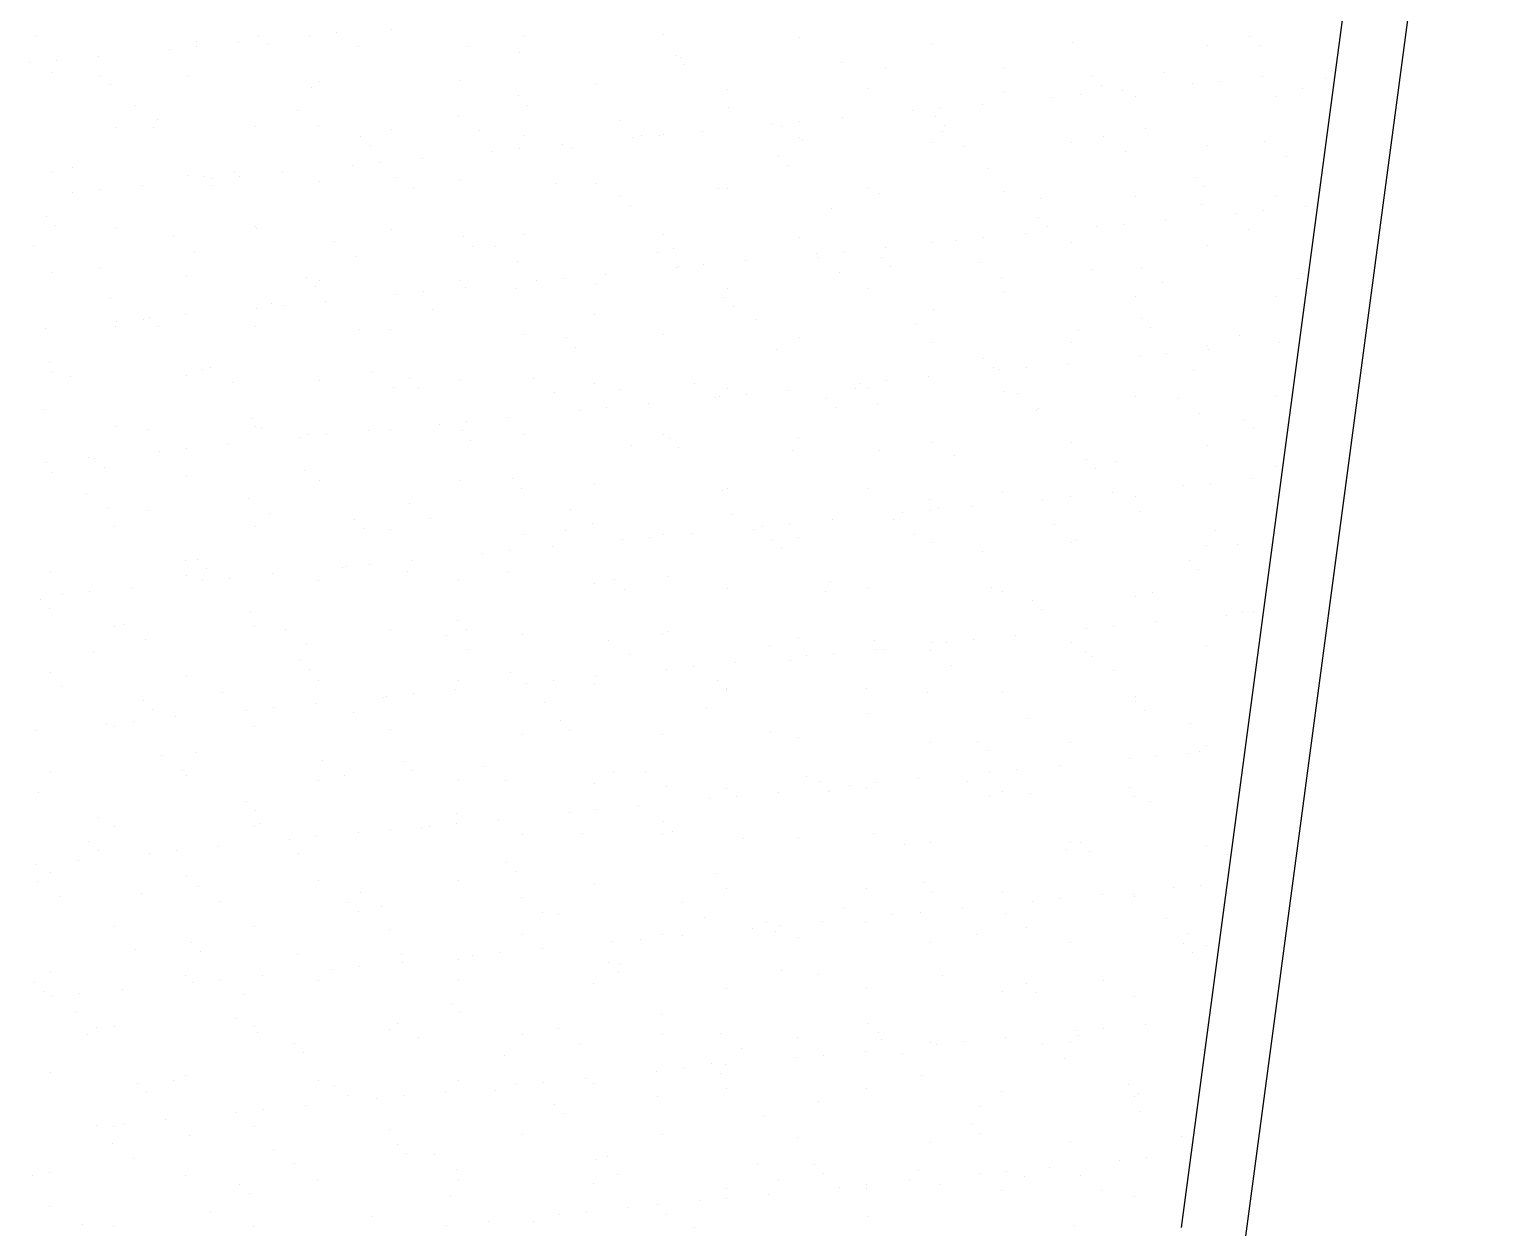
# Model space of a CAD drawing. Extents: x -28 to 149, y -33 to 76.
# Drawn here: x 120.72 to 122.987, y 3.18 to 5.03 of the extents above; entities that cross this region are included whole.
import ezdxf

# ---------------------------------------------------------------- set-up
doc = ezdxf.new("R2010")
doc.units = 0
doc.layers.add('arq-proyección edificios anexos', color=250, linetype='Continuous')

# ---------------------------------------------------------------- blocks, each defined once
blk = doc.blocks.new('Torre Sur')
for p, q in [((47.4166, 4.408), (47.8055, 7.3276)), ((47.5157, 4.3948), (47.9046, 7.3144)), ((46.1969, 6.2566), (46.1969, 6.2566)), ((45.6474, 6.2468), (45.6474, 6.2468)), ((45.8964, 6.2387), (45.8964, 6.2387)), ((45.9611, 6.2373), (45.9611, 6.2373)), ((45.991, 6.2485), (45.991, 6.2485)), ((46.0053, 6.2345), (46.0053, 6.2345)), ((46.0702, 6.2478), (46.0702, 6.2478)), ((46.112, 6.2519), (46.112, 6.2519)), ((46.4013, 6.2486), (46.4013, 6.2486)), ((46.6176, 6.2489), (46.6176, 6.2489)), ((46.8269, 6.2444), (46.8269, 6.2444)), ((47.0314, 6.2364), (47.0314, 6.2364)), ((47.2476, 6.2368), (47.2476, 6.2368)), ((47.5222, 6.2465), (47.5222, 6.2465)), ((45.7449, 6.2163), (45.7449, 6.2163)), ((45.854, 6.2269), (45.854, 6.2269)), ((45.8958, 6.2309), (45.8958, 6.2309)), ((46.1454, 6.2306), (46.1454, 6.2306)), ((46.3154, 6.2303), (46.3154, 6.2303)), ((46.3944, 6.2225), (46.3944, 6.2225)), ((46.6352, 6.2166), (46.6352, 6.2166)), ((46.6434, 6.2144), (46.6434, 6.2144)), ((47.457, 6.2323), (47.457, 6.2323)), ((47.5365, 6.2325), (47.5365, 6.2325)), ((45.6378, 6.2059), (45.6378, 6.2059)), ((45.6723, 6.1901), (45.6723, 6.1901)), ((45.6796, 6.21), (45.6796, 6.21)), ((46.6495, 6.2026), (46.6495, 6.2026)), ((46.8924, 6.2063), (46.8924, 6.2063)), ((46.9596, 6.1984), (46.9596, 6.1984)), ((47.1414, 6.1982), (47.1414, 6.1982)), ((47.3904, 6.1901), (47.3904, 6.1901)), ((47.6504, 6.1946), (47.6504, 6.1946)), ((45.7483, 6.1866), (45.7483, 6.1866)), ((45.7625, 6.1726), (45.7625, 6.1726)), ((45.8817, 6.1855), (45.8817, 6.1855)), ((46.0727, 6.1684), (46.0727, 6.1684)), ((46.0862, 6.1775), (46.0862, 6.1775)), ((46.3024, 6.1779), (46.3024, 6.1779)), ((46.5118, 6.1734), (46.5118, 6.1734)), ((46.9325, 6.1657), (46.9325, 6.1657)), ((47.2795, 6.1846), (47.2795, 6.1846)), ((47.2938, 6.1706), (47.2938, 6.1706)), ((47.4342, 6.1736), (47.4342, 6.1736)), ((47.476, 6.1777), (47.476, 6.1777)), ((47.5413, 6.184), (47.5413, 6.184)), ((47.6039, 6.1664), (47.6039, 6.1664)), ((47.6394, 6.182), (47.6394, 6.182)), ((46.3925, 6.1547), (46.3925, 6.1547)), ((46.7163, 6.1654), (46.7163, 6.1654)), ((47.1418, 6.1612), (47.1418, 6.1612)), ((47.218, 6.1527), (47.218, 6.1527)), ((47.2599, 6.1568), (47.2599, 6.1568)), ((47.3251, 6.1631), (47.3251, 6.1631)), ((47.3463, 6.1532), (47.3463, 6.1532)), ((47.5626, 6.1536), (47.5626, 6.1536)), ((45.8024, 6.1404), (45.8024, 6.1404)), ((46.0514, 6.1323), (46.0514, 6.1323)), ((46.3004, 6.1242), (46.3004, 6.1242)), ((46.4068, 6.1406), (46.4068, 6.1406)), ((46.7169, 6.1364), (46.7169, 6.1364)), ((46.8928, 6.1212), (46.8928, 6.1212)), ((47.0019, 6.1318), (47.0019, 6.1318)), ((47.0367, 6.1227), (47.0367, 6.1227)), ((47.0437, 6.1358), (47.0437, 6.1358)), ((47.109, 6.1421), (47.109, 6.1421)), ((45.771, 6.1065), (45.771, 6.1065)), ((45.8299, 6.1065), (45.8299, 6.1065)), ((45.8354, 6.1178), (45.8354, 6.1178)), ((45.9872, 6.1069), (45.9872, 6.1069)), ((46.0844, 6.1097), (46.0844, 6.1097)), ((46.1966, 6.1024), (46.1966, 6.1024)), ((46.3334, 6.1016), (46.3334, 6.1016)), ((46.5494, 6.1161), (46.5494, 6.1161)), ((46.6766, 6.1002), (46.6766, 6.1002)), ((46.7857, 6.1108), (46.7857, 6.1108)), ((46.7984, 6.108), (46.7984, 6.108)), ((46.8275, 6.1149), (46.8275, 6.1149)), ((47.0474, 6.0999), (47.0474, 6.0999)), ((47.051, 6.1087), (47.051, 6.1087)), ((47.3611, 6.1045), (47.3611, 6.1045)), ((46.1497, 6.0927), (46.1497, 6.0927)), ((46.164, 6.0787), (46.164, 6.0787)), ((46.4011, 6.0944), (46.4011, 6.0944)), ((46.4604, 6.0793), (46.4604, 6.0793)), ((46.5695, 6.0899), (46.5695, 6.0899)), ((46.5824, 6.0935), (46.5824, 6.0935)), ((46.6113, 6.0939), (46.6113, 6.0939)), ((46.6173, 6.0947), (46.6173, 6.0947)), ((46.8267, 6.0902), (46.8267, 6.0902)), ((46.8314, 6.0854), (46.8314, 6.0854)), ((47.0312, 6.0822), (47.0312, 6.0822)), ((47.0804, 6.0773), (47.0804, 6.0773)), ((47.2474, 6.0826), (47.2474, 6.0826)), ((47.2964, 6.0918), (47.2964, 6.0918)), ((47.4568, 6.078), (47.4568, 6.078)), ((47.5454, 6.0837), (47.5454, 6.0837)), ((46.2442, 6.0584), (46.2442, 6.0584)), ((46.3533, 6.0689), (46.3533, 6.0689)), ((46.3951, 6.073), (46.3951, 6.073)), ((46.4741, 6.0745), (46.4741, 6.0745)), ((46.794, 6.0608), (46.794, 6.0608)), ((47.3294, 6.0692), (47.3294, 6.0692)), ((47.5784, 6.0611), (47.5784, 6.0611)), ((45.6721, 6.0358), (45.6721, 6.0358)), ((45.7051, 6.0444), (45.7051, 6.0444)), ((45.8814, 6.0313), (45.8814, 6.0313)), ((45.907, 6.0308), (45.907, 6.0308)), ((45.9541, 6.0363), (45.9541, 6.0363)), ((45.9627, 6.0311), (45.9627, 6.0311)), ((46.028, 6.0374), (46.028, 6.0374)), ((46.1371, 6.048), (46.1371, 6.048)), ((46.1789, 6.052), (46.1789, 6.052)), ((46.8082, 6.0468), (46.8082, 6.0468)), ((47.1184, 6.0426), (47.1184, 6.0426)), ((45.7465, 6.0102), (45.7465, 6.0102)), ((45.8118, 6.0165), (45.8118, 6.0165)), ((45.9209, 6.027), (45.9209, 6.027)), ((45.9212, 6.0168), (45.9212, 6.0168)), ((46.0859, 6.0233), (46.0859, 6.0233)), ((46.2031, 6.0282), (46.2031, 6.0282)), ((46.2314, 6.0126), (46.2314, 6.0126)), ((46.3021, 6.0237), (46.3021, 6.0237)), ((46.4521, 6.0201), (46.4521, 6.0201)), ((46.5115, 6.0192), (46.5115, 6.0192)), ((46.7011, 6.012), (46.7011, 6.012)), ((46.716, 6.0112), (46.716, 6.0112)), ((46.9322, 6.0115), (46.9322, 6.0115)), ((47.4382, 6.0288), (47.4382, 6.0288)), ((47.4525, 6.0148), (47.4525, 6.0148)), ((45.7047, 6.0061), (45.7047, 6.0061)), ((46.5512, 5.9989), (46.5512, 5.9989)), ((46.5655, 5.9849), (46.5655, 5.9849)), ((46.9501, 6.0039), (46.9501, 6.0039)), ((47.1416, 6.007), (47.1416, 6.007)), ((47.1991, 5.9958), (47.1991, 5.9958)), ((47.3461, 5.999), (47.3461, 5.999)), ((47.4481, 5.9877), (47.4481, 5.9877)), ((47.5623, 5.9994), (47.5623, 5.9994)), ((45.6642, 5.9689), (45.6642, 5.9689)), ((46.8756, 5.9806), (46.8756, 5.9806)), ((47.1954, 5.9669), (47.1954, 5.9669)), ((47.3921, 5.9632), (47.3921, 5.9632)), ((47.5012, 5.9738), (47.5012, 5.9738)), ((47.543, 5.9779), (47.543, 5.9779)), ((47.6083, 5.9842), (47.6083, 5.9842)), ((45.6785, 5.9549), (45.6785, 5.9549)), ((45.7708, 5.9523), (45.7708, 5.9523)), ((45.987, 5.9526), (45.987, 5.9526)), ((45.9886, 5.9507), (45.9886, 5.9507)), ((46.1963, 5.9481), (46.1963, 5.9481)), ((46.4008, 5.9401), (46.4008, 5.9401)), ((46.6171, 5.9405), (46.6171, 5.9405)), ((47.1759, 5.9423), (47.1759, 5.9423)), ((47.2097, 5.9529), (47.2097, 5.9529)), ((47.285, 5.9529), (47.285, 5.9529)), ((47.3268, 5.9569), (47.3268, 5.9569)), ((47.5198, 5.9487), (47.5198, 5.9487)), ((45.6441, 5.9234), (45.6441, 5.9234)), ((45.8601, 5.938), (45.8601, 5.938)), ((46.1091, 5.9299), (46.1091, 5.9299)), ((46.3084, 5.937), (46.3084, 5.937)), ((46.3227, 5.9229), (46.3227, 5.9229)), ((46.3581, 5.9218), (46.3581, 5.9218)), ((46.6328, 5.9187), (46.6328, 5.9187)), ((46.8264, 5.936), (46.8264, 5.936)), ((46.9597, 5.9214), (46.9597, 5.9214)), ((47.0309, 5.928), (47.0309, 5.928)), ((47.0688, 5.9319), (47.0688, 5.9319)), ((47.1106, 5.936), (47.1106, 5.936)), ((47.2471, 5.9283), (47.2471, 5.9283)), ((47.4565, 5.9238), (47.4565, 5.9238)), ((45.8931, 5.9153), (45.8931, 5.9153)), ((46.1421, 5.9072), (46.1421, 5.9072)), ((46.3911, 5.8991), (46.3911, 5.8991)), ((46.6071, 5.9137), (46.6071, 5.9137)), ((46.6782, 5.8941), (46.6782, 5.8941)), ((46.7435, 5.9004), (46.7435, 5.9004)), ((46.8526, 5.911), (46.8526, 5.911)), ((46.8561, 5.9056), (46.8561, 5.9056)), ((46.8944, 5.915), (46.8944, 5.915)), ((46.9527, 5.905), (46.9527, 5.905)), ((47.1051, 5.8975), (47.1051, 5.8975)), ((45.6718, 5.8816), (45.6718, 5.8816)), ((45.7459, 5.8888), (45.7459, 5.8888)), ((45.8812, 5.8771), (45.8812, 5.8771)), ((46.0657, 5.875), (46.0657, 5.875)), ((46.462, 5.8731), (46.462, 5.8731)), ((46.5273, 5.8795), (46.5273, 5.8795)), ((46.6364, 5.89), (46.6364, 5.89)), ((46.6401, 5.891), (46.6401, 5.891)), ((46.8891, 5.8829), (46.8891, 5.8829)), ((46.967, 5.891), (46.967, 5.891)), ((47.1381, 5.8748), (47.1381, 5.8748)), ((47.2771, 5.8868), (47.2771, 5.8868)), ((47.3541, 5.8894), (47.3541, 5.8894)), ((47.5969, 5.873), (47.5969, 5.873)), ((47.6031, 5.8813), (47.6031, 5.8813)), ((46.08, 5.861), (46.08, 5.861)), ((46.0857, 5.8691), (46.0857, 5.8691)), ((46.2459, 5.8522), (46.2459, 5.8522)), ((46.3019, 5.8695), (46.3019, 5.8695)), ((46.3111, 5.8585), (46.3111, 5.8585)), ((46.3901, 5.8568), (46.3901, 5.8568)), ((46.4202, 5.8691), (46.4202, 5.8691)), ((46.5113, 5.8649), (46.5113, 5.8649)), ((46.7158, 5.8569), (46.7158, 5.8569)), ((46.932, 5.8573), (46.932, 5.8573)), ((47.1413, 5.8528), (47.1413, 5.8528)), ((47.3871, 5.8667), (47.3871, 5.8667)), ((45.7628, 5.8419), (45.7628, 5.8419)), ((45.9879, 5.8272), (45.9879, 5.8272)), ((46.0118, 5.8338), (46.0118, 5.8338)), ((46.0297, 5.8313), (46.0297, 5.8313)), ((46.095, 5.8376), (46.095, 5.8376)), ((46.204, 5.8482), (46.204, 5.8482)), ((46.2608, 5.8257), (46.2608, 5.8257)), ((46.7099, 5.8431), (46.7099, 5.8431)), ((46.7242, 5.8291), (46.7242, 5.8291)), ((47.3458, 5.8448), (47.3458, 5.8448)), ((47.562, 5.8451), (47.562, 5.8451)), ((45.7717, 5.8063), (45.7717, 5.8063)), ((45.8135, 5.8103), (45.8135, 5.8103)), ((45.8229, 5.8131), (45.8229, 5.8131)), ((45.8788, 5.8166), (45.8788, 5.8166)), ((46.5098, 5.8176), (46.5098, 5.8176)), ((46.7588, 5.8095), (46.7588, 5.8095)), ((47.0343, 5.8249), (47.0343, 5.8249)), ((47.3542, 5.8111), (47.3542, 5.8111)), ((45.6626, 5.7957), (45.6626, 5.7957)), ((45.7705, 5.7981), (45.7705, 5.7981)), ((45.8372, 5.7991), (45.8372, 5.7991)), ((45.9867, 5.7984), (45.9867, 5.7984)), ((46.1473, 5.7949), (46.1473, 5.7949)), ((46.1961, 5.7939), (46.1961, 5.7939)), ((46.4006, 5.7859), (46.4006, 5.7859)), ((46.4672, 5.7812), (46.4672, 5.7812)), ((46.6168, 5.7863), (46.6168, 5.7863)), ((46.8262, 5.7817), (46.8262, 5.7817)), ((47.0078, 5.8014), (47.0078, 5.8014)), ((47.2568, 5.7933), (47.2568, 5.7933)), ((47.3684, 5.7971), (47.3684, 5.7971)), ((47.5058, 5.7853), (47.5058, 5.7853)), ((46.4814, 5.7671), (46.4814, 5.7671)), ((46.7916, 5.7629), (46.7916, 5.7629)), ((47.0307, 5.7737), (47.0307, 5.7737)), ((47.2469, 5.7741), (47.2469, 5.7741)), ((47.4563, 5.7696), (47.4563, 5.7696)), ((47.459, 5.7634), (47.459, 5.7634)), ((47.5681, 5.774), (47.5681, 5.774)), ((45.6688, 5.7436), (45.6688, 5.7436)), ((45.9178, 5.7355), (45.9178, 5.7355)), ((47.1114, 5.7492), (47.1114, 5.7492)), ((47.1257, 5.7352), (47.1257, 5.7352)), ((47.1775, 5.7361), (47.1775, 5.7361)), ((47.2428, 5.7425), (47.2428, 5.7425)), ((47.3519, 5.753), (47.3519, 5.753)), ((47.3937, 5.7571), (47.3937, 5.7571)), ((45.6715, 5.7274), (45.6715, 5.7274)), ((45.7018, 5.721), (45.7018, 5.721)), ((45.8809, 5.7229), (45.8809, 5.7229)), ((45.9046, 5.733), (45.9046, 5.733)), ((45.9508, 5.7129), (45.9508, 5.7129)), ((46.0854, 5.7149), (46.0854, 5.7149)), ((46.1668, 5.7274), (46.1668, 5.7274)), ((46.2244, 5.7192), (46.2244, 5.7192)), ((46.3016, 5.7152), (46.3016, 5.7152)), ((46.4158, 5.7193), (46.4158, 5.7193)), ((46.9614, 5.7152), (46.9614, 5.7152)), ((47.0267, 5.7215), (47.0267, 5.7215)), ((47.1357, 5.7321), (47.1357, 5.7321)), ((47.4358, 5.731), (47.4358, 5.731)), ((46.1998, 5.7048), (46.1998, 5.7048)), ((46.2387, 5.7052), (46.2387, 5.7052)), ((46.4488, 5.6967), (46.4488, 5.6967)), ((46.511, 5.7107), (46.511, 5.7107)), ((46.5488, 5.701), (46.5488, 5.701)), ((46.6648, 5.7113), (46.6648, 5.7113)), ((46.7034, 5.6902), (46.7034, 5.6902)), ((46.7155, 5.7027), (46.7155, 5.7027)), ((46.7452, 5.6943), (46.7452, 5.6943)), ((46.8105, 5.7006), (46.8105, 5.7006)), ((46.9138, 5.7032), (46.9138, 5.7032)), ((46.9196, 5.7111), (46.9196, 5.7111)), ((46.9317, 5.7031), (46.9317, 5.7031)), ((47.1411, 5.6985), (47.1411, 5.6985)), ((47.1628, 5.6951), (47.1628, 5.6951)), ((47.3456, 5.6905), (47.3456, 5.6905)), ((47.5618, 5.6909), (47.5618, 5.6909)), ((45.6618, 5.6711), (45.6618, 5.6711)), ((46.4872, 5.6693), (46.4872, 5.6693)), ((46.529, 5.6733), (46.529, 5.6733)), ((46.5943, 5.6796), (46.5943, 5.6796)), ((46.6978, 5.6886), (46.6978, 5.6886)), ((46.8686, 5.6873), (46.8686, 5.6873)), ((46.8829, 5.6733), (46.8829, 5.6733)), ((46.9468, 5.6805), (46.9468, 5.6805)), ((47.193, 5.6691), (47.193, 5.6691)), ((47.1958, 5.6724), (47.1958, 5.6724)), ((47.4118, 5.687), (47.4118, 5.687)), ((45.9816, 5.6573), (45.9816, 5.6573)), ((46.271, 5.6483), (46.271, 5.6483)), ((46.3128, 5.6524), (46.3128, 5.6524)), ((46.3781, 5.6587), (46.3781, 5.6587)), ((47.4448, 5.6643), (47.4448, 5.6643)), ((47.5129, 5.6553), (47.5129, 5.6553)), ((45.7703, 5.6438), (45.7703, 5.6438)), ((45.8205, 5.6395), (45.8205, 5.6395)), ((45.9865, 5.6442), (45.9865, 5.6442)), ((45.9959, 5.6433), (45.9959, 5.6433)), ((46.0548, 5.6274), (46.0548, 5.6274)), ((46.0695, 5.6314), (46.0695, 5.6314)), ((46.0966, 5.6314), (46.0966, 5.6314)), ((46.1619, 5.6377), (46.1619, 5.6377)), ((46.1958, 5.6397), (46.1958, 5.6397)), ((46.306, 5.6391), (46.306, 5.6391)), ((46.3185, 5.6233), (46.3185, 5.6233)), ((46.4003, 5.6317), (46.4003, 5.6317)), ((46.6165, 5.632), (46.6165, 5.632)), ((46.6259, 5.6254), (46.6259, 5.6254)), ((46.8259, 5.6275), (46.8259, 5.6275)), ((47.5271, 5.6413), (47.5271, 5.6413)), ((45.8386, 5.6064), (45.8386, 5.6064)), ((45.8804, 5.6105), (45.8804, 5.6105)), ((45.9457, 5.6168), (45.9457, 5.6168)), ((46.5675, 5.6152), (46.5675, 5.6152)), ((46.6402, 5.6114), (46.6402, 5.6114)), ((46.8165, 5.6071), (46.8165, 5.6071)), ((46.9503, 5.6071), (46.9503, 5.6071)), ((47.0304, 5.6195), (47.0304, 5.6195)), ((47.2466, 5.6199), (47.2466, 5.6199)), ((47.456, 5.6154), (47.456, 5.6154)), ((45.6642, 5.5895), (45.6642, 5.5895)), ((45.7295, 5.5959), (45.7295, 5.5959)), ((45.7389, 5.5954), (45.7389, 5.5954)), ((45.7532, 5.5814), (45.7532, 5.5814)), ((46.0633, 5.5772), (46.0633, 5.5772)), ((47.0655, 5.599), (47.0655, 5.599)), ((47.2701, 5.5934), (47.2701, 5.5934)), ((47.2844, 5.5794), (47.2844, 5.5794)), ((47.3145, 5.5909), (47.3145, 5.5909)), ((47.5635, 5.5828), (47.5635, 5.5828)), ((45.6713, 5.5732), (45.6713, 5.5732)), ((45.8807, 5.5686), (45.8807, 5.5686)), ((46.0852, 5.5606), (46.0852, 5.5606)), ((46.3014, 5.561), (46.3014, 5.561)), ((46.3831, 5.5635), (46.3831, 5.5635)), ((46.5108, 5.5565), (46.5108, 5.5565)), ((47.4607, 5.5572), (47.4607, 5.5572)), ((47.526, 5.5636), (47.526, 5.5636)), ((45.7265, 5.5412), (45.7265, 5.5412)), ((45.9755, 5.5331), (45.9755, 5.5331)), ((46.3974, 5.5494), (46.3974, 5.5494)), ((46.7075, 5.5452), (46.7075, 5.5452)), ((46.7152, 5.5485), (46.7152, 5.5485)), ((46.9315, 5.5488), (46.9315, 5.5488)), ((47.0274, 5.5315), (47.0274, 5.5315)), ((47.1408, 5.5443), (47.1408, 5.5443)), ((47.2027, 5.5322), (47.2027, 5.5322)), ((47.2445, 5.5363), (47.2445, 5.5363)), ((47.3098, 5.5426), (47.3098, 5.5426)), ((47.3453, 5.5363), (47.3453, 5.5363)), ((47.4189, 5.5532), (47.4189, 5.5532)), ((47.5615, 5.5367), (47.5615, 5.5367)), ((45.7595, 5.5186), (45.7595, 5.5186)), ((45.8205, 5.5153), (45.8205, 5.5153)), ((46.0085, 5.5105), (46.0085, 5.5105)), ((46.2245, 5.525), (46.2245, 5.525)), ((46.4735, 5.5169), (46.4735, 5.5169)), ((46.7225, 5.5088), (46.7225, 5.5088)), ((46.9865, 5.5113), (46.9865, 5.5113)), ((47.0283, 5.5154), (47.0283, 5.5154)), ((47.0416, 5.5175), (47.0416, 5.5175)), ((47.0936, 5.5217), (47.0936, 5.5217)), ((47.3518, 5.5133), (47.3518, 5.5133)), ((45.77, 5.4896), (45.77, 5.4896)), ((45.9862, 5.49), (45.9862, 5.49)), ((46.1404, 5.5015), (46.1404, 5.5015)), ((46.1546, 5.4875), (46.1546, 5.4875)), ((46.2575, 5.5024), (46.2575, 5.5024)), ((46.5065, 5.4943), (46.5065, 5.4943)), ((46.7555, 5.4862), (46.7555, 5.4862)), ((46.7703, 5.4904), (46.7703, 5.4904)), ((46.8121, 5.4944), (46.8121, 5.4944)), ((46.8774, 5.5007), (46.8774, 5.5007)), ((46.9715, 5.5007), (46.9715, 5.5007)), ((47.2205, 5.4926), (47.2205, 5.4926)), ((46.1956, 5.4854), (46.1956, 5.4854)), ((46.4001, 5.4774), (46.4001, 5.4774)), ((46.4648, 5.4833), (46.4648, 5.4833)), ((46.5541, 5.4694), (46.5541, 5.4694)), ((46.5959, 5.4735), (46.5959, 5.4735)), ((46.6163, 5.4778), (46.6163, 5.4778)), ((46.6612, 5.4798), (46.6612, 5.4798)), ((46.7846, 5.4696), (46.7846, 5.4696)), ((46.8257, 5.4733), (46.8257, 5.4733)), ((47.0045, 5.4781), (47.0045, 5.4781)), ((47.0302, 5.4653), (47.0302, 5.4653)), ((47.2464, 5.4656), (47.2464, 5.4656)), ((47.2535, 5.47), (47.2535, 5.47)), ((47.4695, 5.4845), (47.4695, 5.4845)), ((46.3379, 5.4485), (46.3379, 5.4485)), ((46.3797, 5.4525), (46.3797, 5.4525)), ((46.445, 5.4589), (46.445, 5.4589)), ((46.7989, 5.4556), (46.7989, 5.4556)), ((47.109, 5.4514), (47.109, 5.4514)), ((47.4557, 5.4611), (47.4557, 5.4611)), ((47.5025, 5.4619), (47.5025, 5.4619)), ((45.671, 5.4189), (45.671, 5.4189)), ((45.8782, 5.4371), (45.8782, 5.4371)), ((45.8976, 5.4396), (45.8976, 5.4396)), ((45.9119, 5.4256), (45.9119, 5.4256)), ((46.1217, 5.4275), (46.1217, 5.4275)), ((46.1272, 5.429), (46.1272, 5.429)), ((46.1635, 5.4316), (46.1635, 5.4316)), ((46.222, 5.4214), (46.222, 5.4214)), ((46.2288, 5.4379), (46.2288, 5.4379)), ((46.3762, 5.4209), (46.3762, 5.4209)), ((47.4288, 5.4376), (47.4288, 5.4376)), ((47.4431, 5.4236), (47.4431, 5.4236)), ((45.7965, 5.396), (45.7965, 5.396)), ((45.8804, 5.4144), (45.8804, 5.4144)), ((45.9056, 5.4066), (45.9056, 5.4066)), ((45.9474, 5.4106), (45.9474, 5.4106)), ((46.0127, 5.417), (46.0127, 5.417)), ((46.0849, 5.4064), (46.0849, 5.4064)), ((46.3011, 5.4068), (46.3011, 5.4068)), ((46.5105, 5.4022), (46.5105, 5.4022)), ((46.5418, 5.4077), (46.5418, 5.4077)), ((46.6252, 5.4128), (46.6252, 5.4128)), ((46.8742, 5.4047), (46.8742, 5.4047)), ((47.1232, 5.3966), (47.1232, 5.3966)), ((45.6548, 5.3777), (45.6548, 5.3777)), ((45.6894, 5.3857), (45.6894, 5.3857)), ((45.7312, 5.3897), (45.7312, 5.3897)), ((46.5561, 5.3936), (46.5561, 5.3936)), ((46.715, 5.3942), (46.715, 5.3942)), ((46.8662, 5.3894), (46.8662, 5.3894)), ((46.9312, 5.3946), (46.9312, 5.3946)), ((47.1406, 5.3901), (47.1406, 5.3901)), ((47.1861, 5.3757), (47.1861, 5.3757)), ((47.3451, 5.3821), (47.3451, 5.3821)), ((47.3722, 5.3885), (47.3722, 5.3885)), ((45.6691, 5.3637), (45.6691, 5.3637)), ((45.9792, 5.3595), (45.9792, 5.3595)), ((47.2003, 5.3617), (47.2003, 5.3617)), ((47.4858, 5.3534), (47.4858, 5.3534)), ((47.5105, 5.3575), (47.5105, 5.3575)), ((47.5276, 5.3574), (47.5276, 5.3574)), ((45.7697, 5.3354), (45.7697, 5.3354)), ((45.7842, 5.3388), (45.7842, 5.3388)), ((45.986, 5.3357), (45.986, 5.3357)), ((46.0332, 5.3307), (46.0332, 5.3307)), ((46.1953, 5.3312), (46.1953, 5.3312)), ((46.2991, 5.3457), (46.2991, 5.3457)), ((46.3134, 5.3317), (46.3134, 5.3317)), ((46.6235, 5.3275), (46.6235, 5.3275)), ((47.2696, 5.3324), (47.2696, 5.3324)), ((47.3114, 5.3365), (47.3114, 5.3365)), ((47.3767, 5.3428), (47.3767, 5.3428)), ((45.8172, 5.3162), (45.8172, 5.3162)), ((46.0662, 5.3081), (46.0662, 5.3081)), ((46.2822, 5.3226), (46.2822, 5.3226)), ((46.3998, 5.3232), (46.3998, 5.3232)), ((46.5312, 5.3145), (46.5312, 5.3145)), ((46.616, 5.3236), (46.616, 5.3236)), ((46.7802, 5.3064), (46.7802, 5.3064)), ((46.8254, 5.3191), (46.8254, 5.3191)), ((46.9433, 5.3138), (46.9433, 5.3138)), ((47.0299, 5.3111), (47.0299, 5.3111)), ((47.0534, 5.3115), (47.0534, 5.3115)), ((47.0952, 5.3155), (47.0952, 5.3155)), ((47.1605, 5.3218), (47.1605, 5.3218)), ((47.2461, 5.3114), (47.2461, 5.3114)), ((47.4555, 5.3069), (47.4555, 5.3069)), ((45.7365, 5.2976), (45.7365, 5.2976)), ((46.0563, 5.2838), (46.0563, 5.2838)), ((46.3152, 5.3), (46.3152, 5.3)), ((46.5642, 5.2919), (46.5642, 5.2919)), ((46.8132, 5.2838), (46.8132, 5.2838)), ((46.8372, 5.2905), (46.8372, 5.2905)), ((46.879, 5.2946), (46.879, 5.2946)), ((46.9443, 5.3009), (46.9443, 5.3009)), ((46.9576, 5.2998), (46.9576, 5.2998)), ((47.0292, 5.2983), (47.0292, 5.2983)), ((47.2677, 5.2956), (47.2677, 5.2956)), ((47.2782, 5.2902), (47.2782, 5.2902)), ((47.5272, 5.2821), (47.5272, 5.2821)), ((45.6708, 5.2647), (45.6708, 5.2647)), ((45.8802, 5.2602), (45.8802, 5.2602)), ((46.0706, 5.2698), (46.0706, 5.2698)), ((46.3807, 5.2656), (46.3807, 5.2656)), ((46.512, 5.259), (46.512, 5.259)), ((46.6211, 5.2696), (46.6211, 5.2696)), ((46.6629, 5.2736), (46.6629, 5.2736)), ((46.7282, 5.28), (46.7282, 5.28)), ((47.0622, 5.2757), (47.0622, 5.2757)), ((47.3112, 5.2676), (47.3112, 5.2676)), ((45.6869, 5.2428), (45.6869, 5.2428)), ((46.0847, 5.2522), (46.0847, 5.2522)), ((46.2958, 5.2381), (46.2958, 5.2381)), ((46.3009, 5.2525), (46.3009, 5.2525)), ((46.4049, 5.2486), (46.4049, 5.2486)), ((46.4467, 5.2527), (46.4467, 5.2527)), ((46.5102, 5.248), (46.5102, 5.248)), ((46.7006, 5.2519), (46.7006, 5.2519)), ((46.7147, 5.24), (46.7147, 5.24)), ((46.7148, 5.2379), (46.7148, 5.2379)), ((46.9309, 5.2404), (46.9309, 5.2404)), ((45.8136, 5.2219), (45.8136, 5.2219)), ((45.9359, 5.2347), (45.9359, 5.2347)), ((46.0796, 5.2171), (46.0796, 5.2171)), ((46.1849, 5.2266), (46.1849, 5.2266)), ((46.1887, 5.2277), (46.1887, 5.2277)), ((46.2305, 5.2318), (46.2305, 5.2318)), ((46.4339, 5.2185), (46.4339, 5.2185)), ((47.025, 5.2336), (47.025, 5.2336)), ((47.1403, 5.2359), (47.1403, 5.2359)), ((47.3448, 5.2279), (47.3448, 5.2279)), ((47.3448, 5.2199), (47.3448, 5.2199)), ((45.8278, 5.2079), (45.8278, 5.2079)), ((45.8634, 5.1962), (45.8634, 5.1962)), ((45.9725, 5.2068), (45.9725, 5.2068)), ((46.0143, 5.2108), (46.0143, 5.2108)), ((46.138, 5.2037), (46.138, 5.2037)), ((46.6829, 5.2104), (46.6829, 5.2104)), ((46.9319, 5.2023), (46.9319, 5.2023)), ((47.1809, 5.1942), (47.1809, 5.1942)), ((47.3591, 5.2059), (47.3591, 5.2059)), ((45.6472, 5.1752), (45.6472, 5.1752)), ((45.7563, 5.1858), (45.7563, 5.1858)), ((45.7695, 5.1811), (45.7695, 5.1811)), ((45.7981, 5.1899), (45.7981, 5.1899)), ((45.9857, 5.1815), (45.9857, 5.1815)), ((46.1951, 5.177), (46.1951, 5.177)), ((46.3996, 5.169), (46.3996, 5.169)), ((46.4578, 5.19), (46.4578, 5.19)), ((46.4721, 5.1759), (46.4721, 5.1759)), ((46.6158, 5.1693), (46.6158, 5.1693)), ((46.7822, 5.1717), (46.7822, 5.1717)), ((47.4299, 5.1861), (47.4299, 5.1861)), ((46.8252, 5.1648), (46.8252, 5.1648)), ((47.0296, 5.1568), (47.0296, 5.1568)), ((47.102, 5.158), (47.102, 5.158)), ((47.2459, 5.1572), (47.2459, 5.1572)), ((47.4552, 5.1527), (47.4552, 5.1527)), ((45.8419, 5.1364), (45.8419, 5.1364)), ((45.8952, 5.1418), (45.8952, 5.1418)), ((46.0909, 5.1283), (46.0909, 5.1283)), ((46.215, 5.128), (46.215, 5.128)), ((47.1163, 5.144), (47.1163, 5.144)), ((47.3366, 5.1326), (47.3366, 5.1326)), ((47.3784, 5.1366), (47.3784, 5.1366)), ((47.4264, 5.1398), (47.4264, 5.1398)), ((47.4437, 5.143), (47.4437, 5.143)), ((45.6705, 5.1105), (45.6705, 5.1105)), ((45.8749, 5.1137), (45.8749, 5.1137)), ((45.8799, 5.106), (45.8799, 5.106)), ((46.1239, 5.1056), (46.1239, 5.1056)), ((46.2293, 5.114), (46.2293, 5.114)), ((46.3399, 5.1202), (46.3399, 5.1202)), ((46.5394, 5.1098), (46.5394, 5.1098)), ((46.5889, 5.1121), (46.5889, 5.1121)), ((46.8379, 5.104), (46.8379, 5.104)), ((47.0113, 5.1011), (47.0113, 5.1011)), ((47.1204, 5.1116), (47.1204, 5.1116)), ((47.1622, 5.1157), (47.1622, 5.1157)), ((47.2275, 5.122), (47.2275, 5.122)), ((45.6524, 5.0798), (45.6524, 5.0798)), ((46.0844, 5.0979), (46.0844, 5.0979)), ((46.3006, 5.0983), (46.3006, 5.0983)), ((46.3729, 5.0975), (46.3729, 5.0975)), ((46.51, 5.0938), (46.51, 5.0938)), ((46.6219, 5.0894), (46.6219, 5.0894)), ((46.7145, 5.0858), (46.7145, 5.0858)), ((46.7951, 5.0801), (46.7951, 5.0801)), ((46.8593, 5.0961), (46.8593, 5.0961)), ((46.8709, 5.0813), (46.8709, 5.0813)), ((46.8735, 5.0821), (46.8735, 5.0821)), ((46.9042, 5.0907), (46.9042, 5.0907)), ((46.9307, 5.0862), (46.9307, 5.0862)), ((46.946, 5.0947), (46.946, 5.0947)), ((47.0869, 5.0959), (47.0869, 5.0959)), ((47.1401, 5.0816), (47.1401, 5.0816)), ((47.1837, 5.0779), (47.1837, 5.0779)), ((47.3359, 5.0878), (47.3359, 5.0878)), ((45.9723, 5.0661), (45.9723, 5.0661)), ((46.5789, 5.0592), (46.5789, 5.0592)), ((46.688, 5.0697), (46.688, 5.0697)), ((46.7298, 5.0738), (46.7298, 5.0738)), ((47.1199, 5.0732), (47.1199, 5.0732)), ((47.3446, 5.0736), (47.3446, 5.0736)), ((47.3689, 5.0651), (47.3689, 5.0651)), ((47.5035, 5.0641), (47.5035, 5.0641)), ((45.7446, 5.0403), (45.7446, 5.0403)), ((45.9866, 5.0521), (45.9866, 5.0521)), ((46.2967, 5.0479), (46.2967, 5.0479)), ((46.3627, 5.0382), (46.3627, 5.0382)), ((46.4718, 5.0488), (46.4718, 5.0488)), ((46.5136, 5.0529), (46.5136, 5.0529)), ((46.6165, 5.0342), (46.6165, 5.0342)), ((45.7692, 5.0269), (45.7692, 5.0269)), ((45.9854, 5.0273), (45.9854, 5.0273)), ((45.9936, 5.0322), (45.9936, 5.0322)), ((46.0812, 5.011), (46.0812, 5.011)), ((46.1465, 5.0173), (46.1465, 5.0173)), ((46.1948, 5.0228), (46.1948, 5.0228)), ((46.2426, 5.0241), (46.2426, 5.0241)), ((46.2556, 5.0279), (46.2556, 5.0279)), ((46.2974, 5.0319), (46.2974, 5.0319)), ((46.3993, 5.0148), (46.3993, 5.0148)), ((46.4916, 5.016), (46.4916, 5.016)), ((46.6155, 5.0151), (46.6155, 5.0151)), ((46.6308, 5.0201), (46.6308, 5.0201)), ((46.8249, 5.0106), (46.8249, 5.0106)), ((46.9409, 5.0159), (46.9409, 5.0159)), ((45.7295, 5.0042), (45.7295, 5.0042)), ((45.7438, 4.9902), (45.7438, 4.9902)), ((45.865, 4.99), (45.865, 4.99)), ((45.9303, 4.9964), (45.9303, 4.9964)), ((46.0394, 5.0069), (46.0394, 5.0069)), ((46.7406, 5.0079), (46.7406, 5.0079)), ((46.9896, 4.9998), (46.9896, 4.9998)), ((47.0294, 5.0026), (47.0294, 5.0026)), ((47.2386, 4.9917), (47.2386, 4.9917)), ((47.2456, 5.003), (47.2456, 5.003)), ((47.2607, 5.0022), (47.2607, 5.0022)), ((47.275, 4.9882), (47.275, 4.9882)), ((47.455, 4.9984), (47.455, 4.9984)), ((45.6489, 4.9691), (45.6489, 4.9691)), ((45.7142, 4.9754), (45.7142, 4.9754)), ((45.8232, 4.986), (45.8232, 4.986)), ((46.0539, 4.986), (46.0539, 4.986)), ((46.3738, 4.9722), (46.3738, 4.9722)), ((47.4876, 4.9836), (47.4876, 4.9836)), ((45.6506, 4.942), (45.6506, 4.942)), ((45.6703, 4.9562), (45.6703, 4.9562)), ((45.8797, 4.9517), (45.8797, 4.9517)), ((46.0841, 4.9437), (46.0841, 4.9437)), ((46.3004, 4.9441), (46.3004, 4.9441)), ((46.388, 4.9582), (46.388, 4.9582)), ((46.6982, 4.954), (46.6982, 4.954)), ((45.6836, 4.9194), (45.6836, 4.9194)), ((45.8112, 4.9241), (45.8112, 4.9241)), ((45.8996, 4.9339), (45.8996, 4.9339)), ((46.1486, 4.9258), (46.1486, 4.9258)), ((46.5097, 4.9396), (46.5097, 4.9396)), ((46.7142, 4.9316), (46.7142, 4.9316)), ((46.9304, 4.9319), (46.9304, 4.9319)), ((47.018, 4.9403), (47.018, 4.9403)), ((47.0323, 4.9263), (47.0323, 4.9263)), ((47.1398, 4.9274), (47.1398, 4.9274)), ((47.2944, 4.9222), (47.2944, 4.9222)), ((47.3424, 4.9221), (47.3424, 4.9221)), ((47.3443, 4.9194), (47.3443, 4.9194)), ((47.4035, 4.9327), (47.4035, 4.9327)), ((47.4453, 4.9368), (47.4453, 4.9368)), ((45.9326, 4.9113), (45.9326, 4.9113)), ((46.131, 4.9103), (46.131, 4.9103)), ((46.1453, 4.8963), (46.1453, 4.8963)), ((46.1816, 4.9032), (46.1816, 4.9032)), ((46.3976, 4.9177), (46.3976, 4.9177)), ((46.6466, 4.9096), (46.6466, 4.9096)), ((46.8956, 4.9015), (46.8956, 4.9015)), ((47.0782, 4.9012), (47.0782, 4.9012)), ((47.1873, 4.9118), (47.1873, 4.9118)), ((47.2291, 4.9158), (47.2291, 4.9158)), ((46.4306, 4.8951), (46.4306, 4.8951)), ((46.4554, 4.8921), (46.4554, 4.8921)), ((46.6796, 4.887), (46.6796, 4.887)), ((46.7752, 4.8784), (46.7752, 4.8784)), ((46.7967, 4.874), (46.7967, 4.874)), ((46.862, 4.8803), (46.862, 4.8803)), ((46.9286, 4.8789), (46.9286, 4.8789)), ((46.9711, 4.8909), (46.9711, 4.8909)), ((47.0129, 4.8949), (47.0129, 4.8949)), ((47.1446, 4.8934), (47.1446, 4.8934)), ((47.3936, 4.8853), (47.3936, 4.8853)), ((45.769, 4.8727), (45.769, 4.8727)), ((45.9852, 4.873), (45.9852, 4.873)), ((46.1946, 4.8685), (46.1946, 4.8685)), ((46.3991, 4.8605), (46.3991, 4.8605)), ((46.5806, 4.853), (46.5806, 4.853)), ((46.6153, 4.8609), (46.6153, 4.8609)), ((46.6458, 4.8593), (46.6458, 4.8593)), ((46.7549, 4.8699), (46.7549, 4.8699)), ((46.7895, 4.8644), (46.7895, 4.8644)), ((46.8246, 4.8564), (46.8246, 4.8564)), ((47.0996, 4.8602), (47.0996, 4.8602)), ((47.1776, 4.8708), (47.1776, 4.8708)), ((47.4266, 4.8627), (47.4266, 4.8627)), ((45.8023, 4.8379), (45.8023, 4.8379)), ((45.8882, 4.8484), (45.8882, 4.8484)), ((45.9025, 4.8344), (45.9025, 4.8344)), ((46.0513, 4.8298), (46.0513, 4.8298)), ((46.2126, 4.8302), (46.2126, 4.8302)), ((46.3644, 4.8321), (46.3644, 4.8321)), ((46.4297, 4.8384), (46.4297, 4.8384)), ((46.5387, 4.849), (46.5387, 4.849)), ((47.0291, 4.8484), (47.0291, 4.8484)), ((47.2454, 4.8487), (47.2454, 4.8487)), ((47.4195, 4.8464), (47.4195, 4.8464)), ((47.4337, 4.8324), (47.4337, 4.8324)), ((47.4547, 4.8442), (47.4547, 4.8442)), ((46.1064, 4.8071), (46.1064, 4.8071)), ((46.1482, 4.8111), (46.1482, 4.8111)), ((46.2135, 4.8175), (46.2135, 4.8175)), ((46.3003, 4.8217), (46.3003, 4.8217)), ((46.3226, 4.828), (46.3226, 4.828)), ((46.5325, 4.8165), (46.5325, 4.8165)), ((46.5493, 4.8136), (46.5493, 4.8136)), ((45.6455, 4.7865), (45.6455, 4.7865)), ((45.67, 4.802), (45.67, 4.802)), ((45.8794, 4.7975), (45.8794, 4.7975)), ((45.8902, 4.7861), (45.8902, 4.7861)), ((45.932, 4.7902), (45.932, 4.7902)), ((45.9973, 4.7965), (45.9973, 4.7965)), ((46.0839, 4.7895), (46.0839, 4.7895)), ((46.3001, 4.7899), (46.3001, 4.7899)), ((46.5095, 4.7853), (46.5095, 4.7853)), ((46.5467, 4.8024), (46.5467, 4.8024)), ((46.7983, 4.8055), (46.7983, 4.8055)), ((46.8569, 4.7982), (46.8569, 4.7982)), ((47.0473, 4.7974), (47.0473, 4.7974)), ((47.1767, 4.7845), (47.1767, 4.7845)), ((47.2963, 4.7893), (47.2963, 4.7893)), ((45.6598, 4.7725), (45.6598, 4.7725)), ((45.674, 4.7652), (45.674, 4.7652)), ((45.7158, 4.7693), (45.7158, 4.7693)), ((45.7811, 4.7756), (45.7811, 4.7756)), ((45.9699, 4.7683), (45.9699, 4.7683)), ((46.714, 4.7773), (46.714, 4.7773)), ((46.9302, 4.7777), (46.9302, 4.7777)), ((47.1396, 4.7732), (47.1396, 4.7732)), ((47.191, 4.7705), (47.191, 4.7705)), ((47.3441, 4.7652), (47.3441, 4.7652)), ((45.7083, 4.7396), (45.7083, 4.7396)), ((46.2897, 4.7545), (46.2897, 4.7545)), ((46.304, 4.7405), (46.304, 4.7405)), ((45.7413, 4.717), (45.7413, 4.717)), ((45.7687, 4.7185), (45.7687, 4.7185)), ((45.9573, 4.7315), (45.9573, 4.7315)), ((45.9849, 4.7188), (45.9849, 4.7188)), ((46.2063, 4.7234), (46.2063, 4.7234)), ((46.4553, 4.7153), (46.4553, 4.7153)), ((46.6141, 4.7363), (46.6141, 4.7363)), ((46.9339, 4.7226), (46.9339, 4.7226)), ((47.2961, 4.716), (47.2961, 4.716)), ((47.3614, 4.7223), (47.3614, 4.7223)), ((45.7271, 4.7063), (45.7271, 4.7063)), ((45.9903, 4.7089), (45.9903, 4.7089)), ((46.047, 4.6926), (46.047, 4.6926)), ((46.1943, 4.7143), (46.1943, 4.7143)), ((46.2393, 4.7008), (46.2393, 4.7008)), ((46.3988, 4.7063), (46.3988, 4.7063)), ((46.4883, 4.6927), (46.4883, 4.6927)), ((46.615, 4.7067), (46.615, 4.7067)), ((46.7043, 4.7072), (46.7043, 4.7072)), ((46.8244, 4.7021), (46.8244, 4.7021)), ((46.9482, 4.7086), (46.9482, 4.7086)), ((46.9533, 4.6991), (46.9533, 4.6991)), ((47.0289, 4.6941), (47.0289, 4.6941)), ((47.0799, 4.6951), (47.0799, 4.6951)), ((47.1452, 4.7014), (47.1452, 4.7014)), ((47.2451, 4.6945), (47.2451, 4.6945)), ((47.2543, 4.712), (47.2543, 4.712)), ((47.2583, 4.7044), (47.2583, 4.7044)), ((46.0612, 4.6786), (46.0612, 4.6786)), ((46.3714, 4.6744), (46.3714, 4.6744)), ((46.7373, 4.6846), (46.7373, 4.6846)), ((46.8219, 4.6701), (46.8219, 4.6701)), ((46.8637, 4.6741), (46.8637, 4.6741)), ((46.929, 4.6805), (46.929, 4.6805)), ((46.9863, 4.6765), (46.9863, 4.6765)), ((47.0381, 4.691), (47.0381, 4.691)), ((47.2023, 4.691), (47.2023, 4.691)), ((47.4513, 4.6829), (47.4513, 4.6829)), ((45.6698, 4.6478), (45.6698, 4.6478)), ((46.6057, 4.6491), (46.6057, 4.6491)), ((46.6475, 4.6532), (46.6475, 4.6532)), ((46.6912, 4.6607), (46.6912, 4.6607)), ((46.7128, 4.6595), (46.7128, 4.6595)), ((47.2353, 4.6684), (47.2353, 4.6684)), ((45.8042, 4.6307), (45.8042, 4.6307)), ((45.86, 4.6355), (45.86, 4.6355)), ((45.8791, 4.6433), (45.8791, 4.6433)), ((46.0836, 4.6353), (46.0836, 4.6353)), ((46.109, 4.6274), (46.109, 4.6274)), ((46.2998, 4.6356), (46.2998, 4.6356)), ((46.3895, 4.6282), (46.3895, 4.6282)), ((46.4313, 4.6322), (46.4313, 4.6322)), ((46.4966, 4.6386), (46.4966, 4.6386)), ((46.5092, 4.6311), (46.5092, 4.6311)), ((46.7055, 4.6467), (46.7055, 4.6467)), ((47.0156, 4.6424), (47.0156, 4.6424)), ((47.3354, 4.6287), (47.3354, 4.6287)), ((45.8185, 4.6167), (45.8185, 4.6167)), ((46.1286, 4.6125), (46.1286, 4.6125)), ((46.1733, 4.6072), (46.1733, 4.6072)), ((46.2151, 4.6113), (46.2151, 4.6113)), ((46.2804, 4.6176), (46.2804, 4.6176)), ((46.358, 4.6193), (46.358, 4.6193)), ((46.607, 4.6112), (46.607, 4.6112)), ((46.7137, 4.6231), (46.7137, 4.6231)), ((46.856, 4.6031), (46.856, 4.6031)), ((46.9299, 4.6235), (46.9299, 4.6235)), ((47.1393, 4.6189), (47.1393, 4.6189)), ((47.3438, 4.6109), (47.3438, 4.6109)), ((47.3497, 4.6147), (47.3497, 4.6147)), ((45.9571, 4.5863), (45.9571, 4.5863)), ((45.9989, 4.5904), (45.9989, 4.5904)), ((46.0642, 4.5967), (46.0642, 4.5967)), ((46.4484, 4.5987), (46.4484, 4.5987)), ((46.4627, 4.5847), (46.4627, 4.5847)), ((46.7728, 4.5805), (46.7728, 4.5805)), ((47.105, 4.595), (47.105, 4.595)), ((47.354, 4.5869), (47.354, 4.5869)), ((45.7409, 4.5654), (45.7409, 4.5654)), ((45.7685, 4.5642), (45.7685, 4.5642)), ((45.7827, 4.5694), (45.7827, 4.5694)), ((45.848, 4.5757), (45.848, 4.5757)), ((45.9847, 4.5646), (45.9847, 4.5646)), ((46.1941, 4.5601), (46.1941, 4.5601)), ((47.0927, 4.5668), (47.0927, 4.5668)), ((45.766, 4.5372), (45.766, 4.5372)), ((45.8858, 4.5506), (45.8858, 4.5506)), ((46.2057, 4.5368), (46.2057, 4.5368)), ((46.3986, 4.5521), (46.3986, 4.5521)), ((46.6148, 4.5524), (46.6148, 4.5524)), ((46.8241, 4.5479), (46.8241, 4.5479)), ((47.0286, 4.5399), (47.0286, 4.5399)), ((47.1069, 4.5528), (47.1069, 4.5528)), ((47.2448, 4.5403), (47.2448, 4.5403)), ((47.4171, 4.5486), (47.4171, 4.5486)), ((45.7989, 4.5145), (45.7989, 4.5145)), ((46.015, 4.5291), (46.015, 4.5291)), ((46.2199, 4.5228), (46.2199, 4.5228)), ((46.264, 4.521), (46.264, 4.521)), ((46.513, 4.5129), (46.513, 4.5129)), ((46.5301, 4.5186), (46.5301, 4.5186)), ((47.3212, 4.5121), (47.3212, 4.5121)), ((47.363, 4.5162), (47.363, 4.5162)), ((47.4283, 4.5225), (47.4283, 4.5225)), ((45.6431, 4.4886), (45.6431, 4.4886)), ((45.6695, 4.4936), (45.6695, 4.4936)), ((45.8789, 4.489), (45.8789, 4.489)), ((46.0479, 4.5064), (46.0479, 4.5064)), ((46.2969, 4.4983), (46.2969, 4.4983)), ((46.5459, 4.4902), (46.5459, 4.4902)), ((46.762, 4.5048), (46.762, 4.5048)), ((46.8499, 4.5049), (46.8499, 4.5049)), ((46.8642, 4.4909), (46.8642, 4.4909)), ((47.011, 4.4967), (47.011, 4.4967)), ((47.105, 4.4912), (47.105, 4.4912)), ((47.1468, 4.4952), (47.1468, 4.4952)), ((47.2121, 4.5016), (47.2121, 4.5016)), ((47.26, 4.4886), (47.26, 4.4886)), ((45.9629, 4.4749), (45.9629, 4.4749)), ((46.0834, 4.481), (46.0834, 4.481)), ((46.2996, 4.4814), (46.2996, 4.4814)), ((46.509, 4.4769), (46.509, 4.4769)), ((46.7135, 4.4689), (46.7135, 4.4689)), ((46.7949, 4.4821), (46.7949, 4.4821)), ((46.8888, 4.4702), (46.8888, 4.4702)), ((46.9297, 4.4692), (46.9297, 4.4692)), ((46.9306, 4.4743), (46.9306, 4.4743)), ((46.9959, 4.4806), (46.9959, 4.4806)), ((47.0439, 4.474), (47.0439, 4.474)), ((47.1743, 4.4867), (47.1743, 4.4867)), ((47.2929, 4.4659), (47.2929, 4.4659)), ((45.9772, 4.4609), (45.9772, 4.4609)), ((46.2873, 4.4567), (46.2873, 4.4567)), ((46.6071, 4.443), (46.6071, 4.443)), ((46.6726, 4.4493), (46.6726, 4.4493)), ((46.7144, 4.4533), (46.7144, 4.4533)), ((46.7797, 4.4597), (46.7797, 4.4597)), ((47.139, 4.4647), (47.139, 4.4647)), ((47.3435, 4.4567), (47.3435, 4.4567)), ((45.6687, 4.4411), (45.6687, 4.4411)), ((45.9177, 4.433), (45.9177, 4.433)), ((46.1667, 4.4249), (46.1667, 4.4249)), ((46.4564, 4.4284), (46.4564, 4.4284)), ((46.4982, 4.4324), (46.4982, 4.4324)), ((46.5635, 4.4387), (46.5635, 4.4387)), ((46.6214, 4.4289), (46.6214, 4.4289)), ((46.9315, 4.4247), (46.9315, 4.4247)), ((45.7202, 4.413), (45.7202, 4.413)), ((45.7682, 4.41), (45.7682, 4.41)), ((45.9844, 4.4104), (45.9844, 4.4104)), ((46.2821, 4.4115), (46.2821, 4.4115)), ((46.3474, 4.4178), (46.3474, 4.4178)), ((46.4157, 4.4168), (46.4157, 4.4168)), ((46.6647, 4.4087), (46.6647, 4.4087)), ((47.2514, 4.411), (47.2514, 4.411))]:
    blk.add_line(p, q)

msp = doc.modelspace()

# ---------------------------------------------------------------- block references
at = {"layer": 'arq-proyección edificios anexos', "lineweight": 0}
msp.add_blockref('Torre Sur', (75.0825, -1.2279), dxfattribs=at)

doc.saveas('drawing.dxf')
